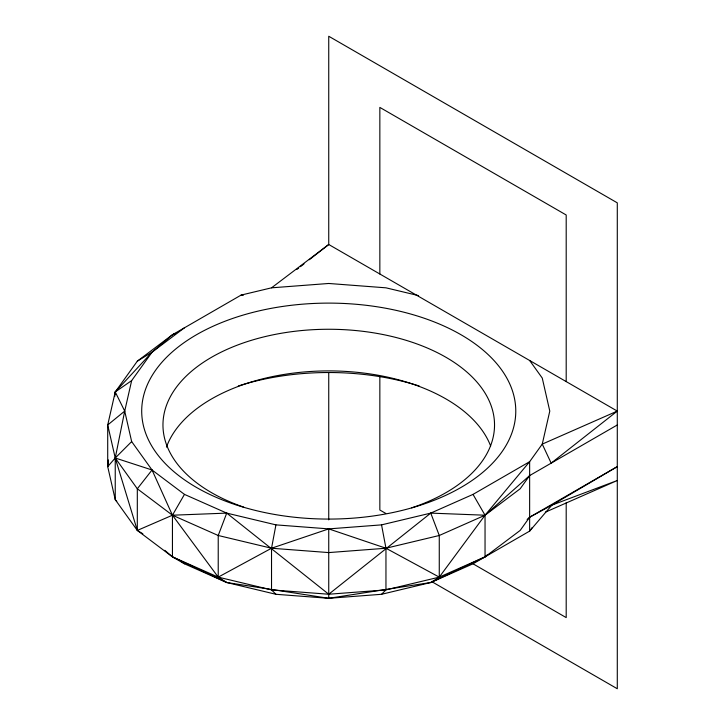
<?xml version="1.0" encoding="UTF-8"?>
<svg xmlns="http://www.w3.org/2000/svg" width="725" height="725" viewBox="0 0 725 725"><rect width="100%" height="100%" fill="white"/><g stroke="black" fill="none" stroke-linecap="round" stroke-linejoin="round"><path stroke-width="1.09" d="M527.12 519.472L529.64 517.224L617.292 466.619L551.816 505.171L529.64 531.108L473.017 563.805L430.759 582.519L381.549 594.292L328.742 598.306L275.935 594.292L226.726 582.519L184.467 563.805L172.441 556.863L137.315 530.428L115.239 499.652L107.708 466.619L108.378 459.931M114.786 396.403L115.239 391.944L137.315 361.168L172.441 334.733L241.09 295.102L271.531 287.825L328.742 283.475L385.954 287.825L418.579 295.619M529.64 360.479L542.255 378.06L549.786 411.093L542.255 444.117L529.64 461.698L473.017 494.387L430.759 513.11L381.549 524.873L328.742 528.888L275.935 524.873L271.531 548.236L271.531 589.887L275.935 594.292M175.495 333.382L172.441 334.733L152.042 352.187L131.66 380.598L124.709 411.093L115.239 458.001L115.239 499.652L116.77 501.31M131.66 380.598L115.239 391.944L107.708 424.977L107.708 466.619L115.239 458.001L131.66 441.579L124.709 411.093L115.239 391.944L152.042 352.187L184.467 327.791M107.708 466.619L108.46 463.32M275.935 524.873L226.726 513.11L218.225 535.494L218.225 577.136L226.726 582.519L328.742 598.306L430.759 582.519L485.043 556.863L520.169 530.428L529.64 517.224L551.816 505.171L617.292 480.503L545.336 512.176M131.66 441.579L152.042 469.99L184.467 494.387L172.441 515.212L172.441 556.863L226.726 582.519M617.292 424.977L529.64 475.582L520.169 488.777L485.043 515.212L439.268 535.494L385.954 548.236L328.742 552.586L271.531 548.236L218.225 535.494L172.441 515.212L137.315 488.777L115.239 458.001L107.708 424.977L124.709 411.093M532.168 527.592L529.64 531.108L529.64 461.698L485.043 515.212L439.268 577.136L430.759 582.519M487.572 554.616L485.043 556.863L439.268 577.136L385.954 589.887L328.742 594.237L226.726 513.11L172.441 515.212L137.315 530.428L115.239 458.001L152.042 469.99L137.315 488.777L137.315 530.428L142.843 533.799M381.549 594.292L385.954 589.887L385.954 548.236L381.549 524.873M529.64 475.582L485.043 515.212L430.759 513.11L328.742 594.237L271.531 589.887L218.225 577.136L172.441 556.863L164.792 550.311M617.292 411.093L551.172 463.148L542.255 444.117L617.292 411.093L328.742 244.497L328.742 36.25L617.292 202.846L617.292 688.75L431.447 581.45M296.924 269.437L298.691 268.051M300.467 266.673L304.002 263.9M309.303 259.74L328.742 244.497L271.531 287.825M137.315 361.168L152.042 352.187M172.441 334.733L175.613 333.545M430.759 513.11L439.268 535.494L439.268 577.136L385.954 548.236L328.742 528.888L271.531 548.236L218.225 577.136L172.441 515.212L152.042 469.99M241.09 295.102L243.337 295.247M184.467 494.387L226.726 513.11M385.727 513.409L379.846 510.01L379.846 377.181M473.017 563.805L566.198 617.6L566.198 502.787M181.767 561.766L184.467 563.805M473.017 494.387L485.043 515.212L485.043 556.863M566.198 381.586L566.198 214.99L379.846 107.4L379.846 273.996M328.742 372.759L328.742 519.888M328.742 528.888L328.742 598.306M115.239 391.944L115.239 394.192M166.442 447.126A165.78 95.709 0 0 1 327.8 370.91A165.78 95.709 0 0 1 490.653 446.056M243.672 507.119A165.78 95.709 0 0 1 202.837 362.708A165.78 95.709 0 0 1 456.279 363.823A165.78 95.709 0 0 1 411.637 507.862M238.317 385.981A187.032 107.98 0 0 1 419.168 385.981M235.226 504.609A187.032 107.98 0 0 0 515.774 411.093A187.032 107.98 0 0 0 235.226 317.577A187.032 107.98 0 0 0 235.226 504.609"/></g></svg>
